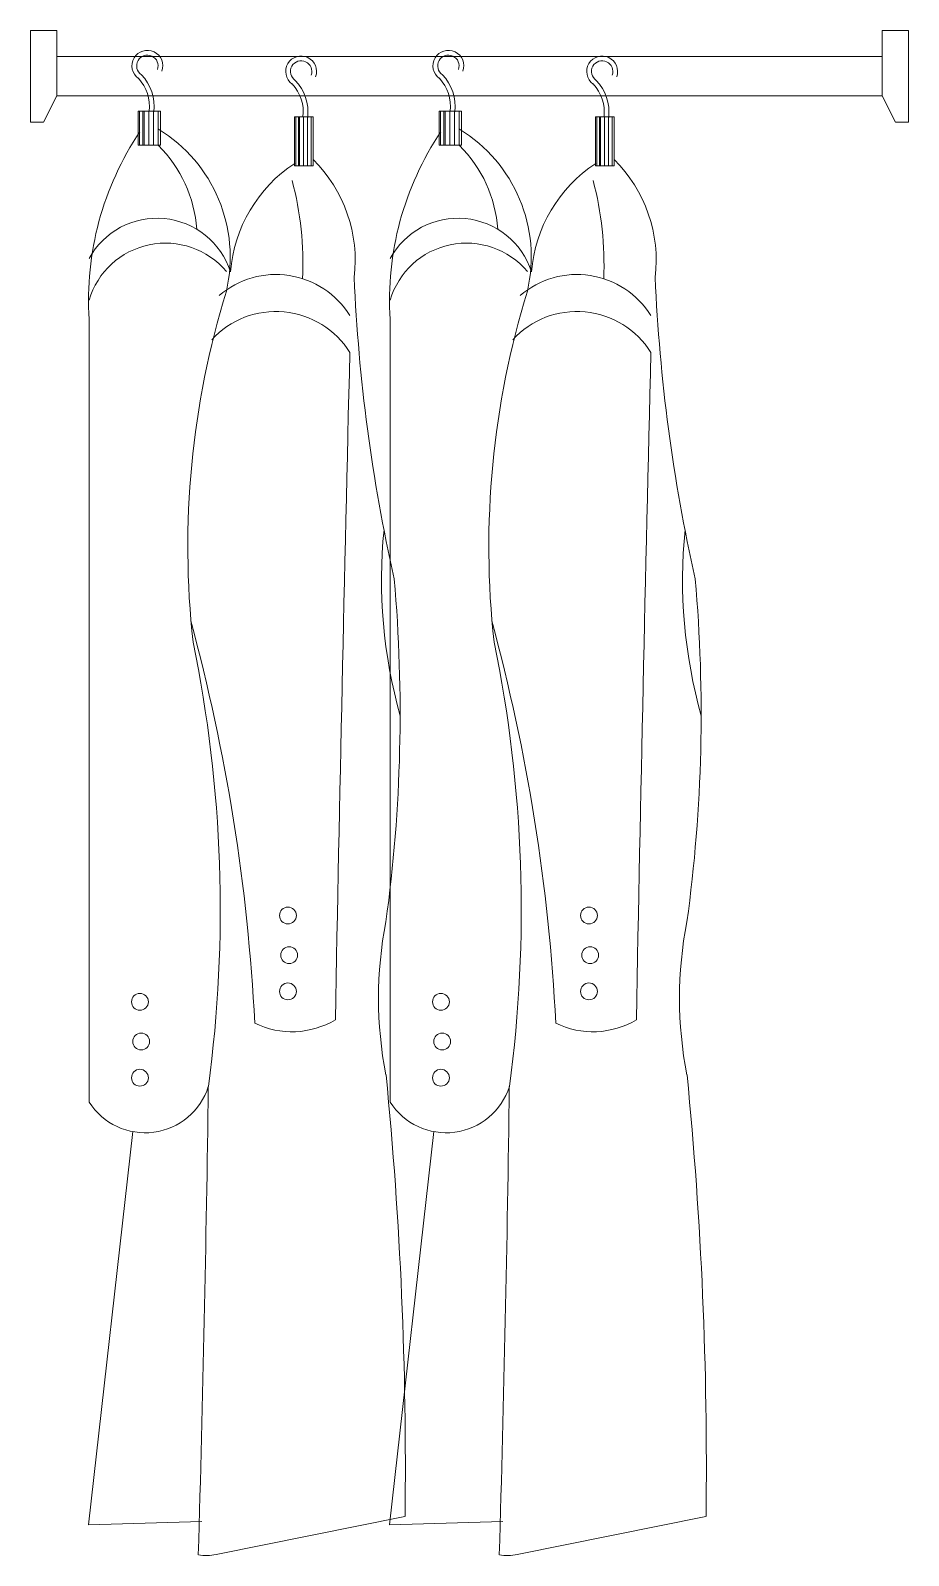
# Model space of a CAD drawing. Header units: millimetres. Extents: x 0 to 671, y -1096 to 70.
import ezdxf

# ---------------------------------------------------------------- set-up
doc = ezdxf.new("R2010")
doc.units = ezdxf.units.MM
doc.layers.add('text', color=7, linetype='Continuous', lineweight=9)

msp = doc.modelspace()

# ---------------------------------------------------------------- linework, layer by layer
at = {"color": 8, "lineweight": 5}
for p, q in [((99.2, 8.3), (82.3, 8.3)), ((82.3, 8.3), (82.3, -17.6)), ((83.3, 8.3), (83.3, -17.6)), ((85.9, 8.3), (85.9, -17.6)), ((86.8, 8.3), (86.8, -17.6)), ((90.4, 8.3), (90.4, -17.6)), ((94, 8.3), (94, -17.6)), ((97.5, 8.3), (97.5, -17.6)), ((99.2, -17.6), (99.2, 8.3)), ((216, 3.9), (201.8, 3.9)), ((201.8, 3.9), (201.8, -33.4)), ((202.7, 3.9), (202.7, -33.4)), ((204.8, 3.9), (204.8, -33.4)), ((205.6, 3.9), (205.6, -33.4)), ((208.6, 3.9), (208.6, -33.4)), ((211.6, 3.9), (211.6, -33.4)), ((214.5, 3.9), (214.5, -33.4)), ((216, -33.4), (216, 3.9)), ((329.2, 8.3), (312.3, 8.3)), ((312.3, 8.3), (312.3, -17.6)), ((313.3, 8.3), (313.3, -17.6)), ((315.9, 8.3), (315.9, -17.6)), ((316.8, 8.3), (316.8, -17.6)), ((320.4, 8.3), (320.4, -17.6)), ((324, 8.3), (324, -17.6)), ((327.5, 8.3), (327.5, -17.6)), ((329.2, -17.6), (329.2, 8.3)), ((446, 3.9), (431.8, 3.9)), ((431.8, 3.9), (431.8, -33.4)), ((432.7, 3.9), (432.7, -33.4)), ((434.8, 3.9), (434.8, -33.4)), ((435.6, 3.9), (435.6, -33.4)), ((438.6, 3.9), (438.6, -33.4)), ((441.6, 3.9), (441.6, -33.4)), ((444.5, 3.9), (444.5, -33.4)), ((446, -33.4), (446, 3.9)), ((82.3, -17.6), (99.2, -17.6)), ((312.3, -17.6), (329.2, -17.6)), ((201.8, -33.4), (216, -33.4)), ((431.8, -33.4), (446, -33.4)), ((44.8, -151), (44.8, -749.1)), ((274.8, -151), (274.8, -749.1)), ((78.1, -771.7), (44.4, -1072.3)), ((308.1, -771.7), (274.4, -1072.3)), ((44.4, -1072.3), (130.9, -1069.7)), ((141.9, -1095), (286.1, -1066)), ((274.4, -1072.3), (360.9, -1069.7)), ((371.9, -1095), (516.1, -1066))]:
    msp.add_line(p, q, dxfattribs=at)
for centre in [(196.7, -606.5), (426.7, -606.5), (197.6, -636.8), (427.6, -636.8), (196.7, -664.5), (426.7, -664.5), (83.6, -672.5), (313.6, -672.5), (84.5, -702.8), (314.5, -702.8), (83.6, -730.5), (313.6, -730.5)]:
    msp.add_circle(centre, 6.44, dxfattribs=at)
for centre, radius, start, end in [((89.3, 43), 11.8, 339.7124, 234.4553), ((89.3, 43), 8.18, 339.7124, 236.7185), ((206.8, 38.7), 11.8, 339.7124, 234.4553), ((206.8, 38.7), 8.18, 339.7124, 236.7185), ((319.3, 43), 11.8, 339.7124, 234.4553), ((319.3, 43), 8.18, 339.7124, 236.7185), ((436.8, 38.7), 11.8, 339.7124, 234.4553), ((436.8, 38.7), 8.18, 339.7124, 236.7185), ((59.2, 11.9), 35.3, 353.4326, 43.5147), ((289.2, 11.9), 35.3, 353.4326, 43.5147), ((59.2, 11.9), 31.7, 353.4326, 42.8512), ((176.7, 7.6), 31.7, 353.4326, 42.8512), ((176.7, 7.6), 35.3, 353.4326, 43.5147), ((289.2, 11.9), 31.7, 353.4326, 42.8512), ((406.7, 7.6), 31.7, 353.4326, 42.8512), ((406.7, 7.6), 35.3, 353.4326, 43.5147), ((274.6, -136.1), 230.3, 146.0319, 183.6976), ((37.8, -103.3), 114.8, 346.9591, 58.5217), ((504.6, -136.1), 230.3, 146.0319, 183.6976), ((267.8, -103.3), 114.8, 346.9591, 58.5217), ((27.1, -88.7), 100.1, 3.913, 45.0761), ((257.1, -88.7), 100.1, 3.913, 45.0761), ((262.2, -123.3), 109.8, 123.3459, 175.3986), ((139.3, -105.9), 108.8, 353.21, 45.2244), ((492.2, -123.3), 109.8, 123.3459, 175.3986), ((369.3, -105.9), 108.8, 353.21, 45.2244), ((-39.7, -108.4), 247.9, 357.3653, 14.9195), ((190.3, -108.4), 247.9, 357.3653, 14.9195), ((96.6, -132.4), 58.9, 17.776, 151.576), ((326.6, -132.4), 58.9, 17.776, 151.576), ((103.1, -153.3), 60.8, 40.0107, 163.5085), ((333.1, -153.3), 60.8, 40.0107, 163.5085), ((187.5, -183.1), 66.6, 31.9091, 130.5677), ((417.5, -183.1), 66.6, 31.9091, 130.5677), ((1554.5, -62.6), 1308.4, 182.46, 192.6471), ((1784.5, -62.6), 1308.4, 182.46, 192.6471), ((784.6, -324.9), 664.4, 162.8666, 186.268), ((1014.6, -324.9), 664.4, 162.8666, 186.268), ((187.5, -211.4), 66.6, 31.9091, 137.4098), ((417.5, -211.4), 66.6, 31.9091, 137.4098), ((93068.1, -2447.9), 92851.9, 178.598056, 178.912849), ((93298.1, -2447.9), 92851.9, 178.598056, 178.912849), ((653.3, -349.9), 385.1, 174.2875, 195.65), ((883.3, -349.9), 385.1, 174.2875, 195.65), ((-891.7, -452.1), 1174.1, 352.2031, 5.0364), ((-661.7, -452.1), 1174.1, 352.2031, 5.0364), ((-1283, -762.5), 1456.2, 2.9048, 15.1764), ((-1053, -762.5), 1456.2, 2.9048, 15.1764), ((-867.3, -601.8), 1012.3, 352.3109, 11.6437), ((-637.3, -601.8), 1012.3, 352.3109, 11.6437), ((572.8, -669.8), 306.9, 169.0292, 190.9708), ((802.8, -669.8), 306.9, 169.0292, 190.9708), ((199.8, -631.2), 64.2, 243.7017, 301.0489), ((429.8, -631.2), 64.2, 243.7017, 301.0489), ((-2783.3, -1028.8), 3069.7, 359.3072, 5.6203), ((-2553.3, -1028.8), 3069.7, 359.3072, 5.6203), ((87.6, -722), 50.6, 212.3425, 342.5364), ((-21552.7, -452.7), 21690.4, 358.30255, 359.24843), ((317.6, -722), 50.6, 212.3425, 342.5364), ((-21322.7, -452.7), 21690.4, 358.30255, 359.24843), ((134.5, -1057), 38.7, 260.6717, 281.0086), ((364.5, -1057), 38.7, 260.6717, 281.0086)]:
    msp.add_arc(centre, radius, start, end, dxfattribs=at)
at = {"layer": 'text', "color": 2}
for points in [[(20, 35), (20, 70), (0, 70), (0, 0), (10, 0), (20, 20)], [(650.8, 35), (650.8, 70), (670.8, 70), (670.8, 0), (660.8, 0), (650.8, 20)]]:
    msp.add_lwpolyline(points, dxfattribs=at)
msp.add_lwpolyline([(20, 20), (650.8, 20), (650.8, 50), (20, 50)], close=True, dxfattribs=at)

doc.saveas('drawing.dxf')
